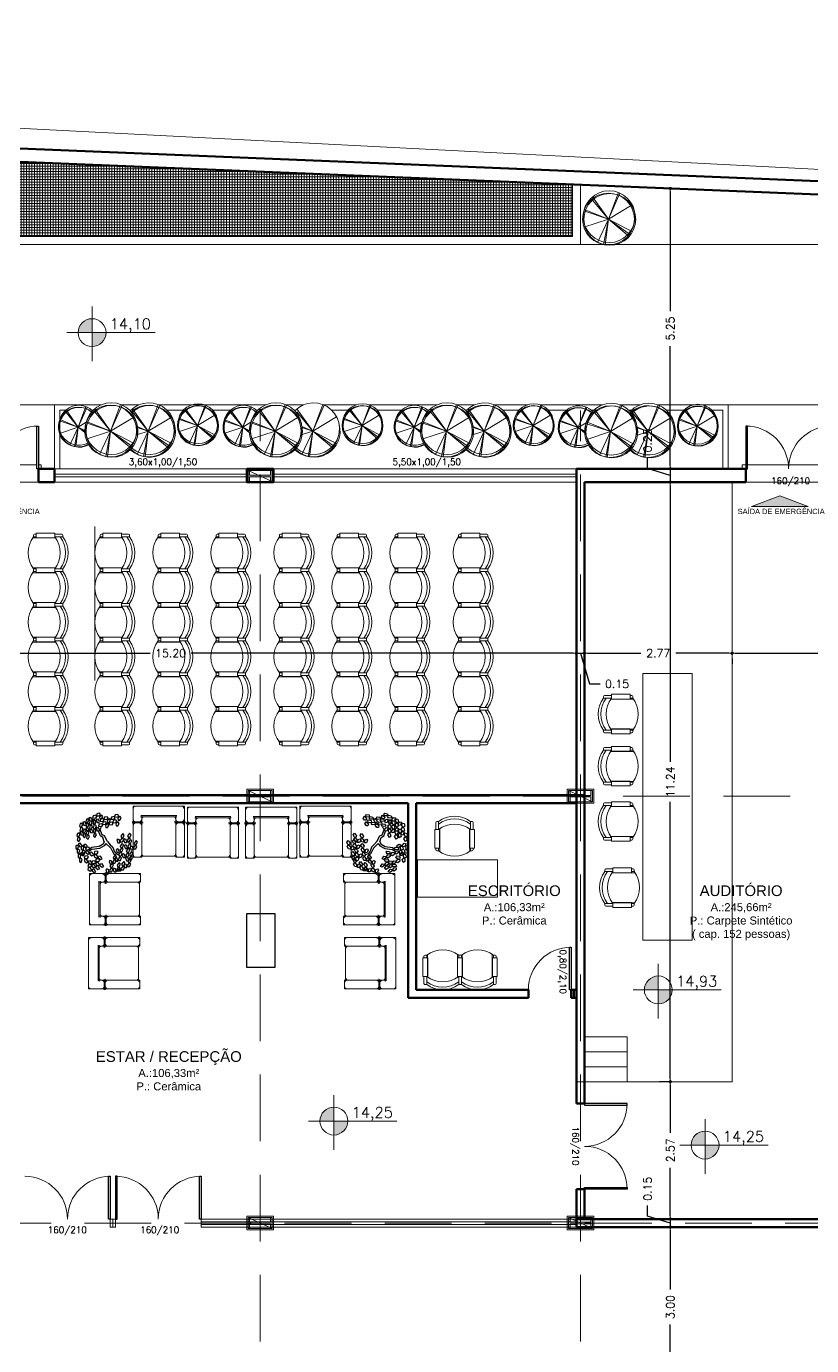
# Model space of a CAD drawing. Header units: millimetres. Extents: x 873 to 1072, y 159 to 369.
# Drawn here: x 958.9 to 973.61, y 314.03 to 338.75 of the extents above; entities that cross this region are included whole.
import ezdxf

# ---------------------------------------------------------------- set-up
doc = ezdxf.new("R2010")
doc.units = ezdxf.units.MM
doc.header["$LTSCALE"] = 10
doc.header["$PDMODE"] = 34
doc.linetypes.add('DASHDOT', pattern=[25.4, 12.7, -6.35, 0, -6.35])
doc.linetypes.add('DASHED2', pattern=[0.375, 0.25, -0.125])
doc.layers.get('0').update_dxf_attribs({"color": 90})
for name, color, linetype, lineweight in [('cinza 03', 252, 'Continuous', 13), ('COR1', 90, 'Continuous', 13), ('COR2', 90, 'Continuous', 9), ('COTA', 90, 'Continuous', 9), ('linha estutura', 252, 'Continuous', 13), ('Mobilia', 90, 'Continuous', 13), ('MOBILIAR', 90, 'Continuous', 13), ('PAREDES 2', 50, 'Continuous', 50), ('Pilares', 16, 'Continuous', 20), ('Piso', 90, 'Continuous', 13), ('pn 02', 16, 'Continuous', 20), ('PN-01', 90, 'Continuous', 13), ('PN-03', 180, 'Continuous', 30), ('terreno', 16, 'Continuous', 20), ('texto', 16, 'Continuous', 20)]:
    doc.layers.add(name, color=color, linetype=linetype, lineweight=lineweight)
doc.styles.get("Standard").update_dxf_attribs({"font": 'simplex.shx'})
doc.dimstyles.new('1-100', dxfattribs={"dimtxt": 0.15, "dimasz": 0.06, "dimexe": 0.2, "dimexo": 0.1, "dimgap": 0.1, "dimtad": 0, "dimzin": 0, "dimdsep": 46, "dimtxsty": 'Standard', "dimblk": 'DOT', "dimcen": 0.09, "dimclrd": 90, "dimclre": 90, "dimclrt": 16, "dimadec": 0, "dimazin": 0, "dimtfac": 1, "dimtofl": 0, "dimtmove": 0, "dimatfit": 3, "dimldrblk": 'DOT', "dimfxl": 0, "dimtolj": 1, "dimtzin": 0, "dimarcsym": 0})

# ---------------------------------------------------------------- blocks, each defined once
blk = doc.blocks.new('sofa1l')
at = {"layer": 'COR1'}
for p, q in [((-0.336, 0.76), (0.333, 0.76)), ((-0.32, -0.02), (-0.32, 0.76)), ((0.32, 0.76), (0.32, -0.02)), ((-0.5, 0.644), (-0.288, 0.644)), ((-0.5, 0.624), (-0.298, 0.624)), ((-0.339, 0.74), (0.341, 0.74)), ((0.295, 0.624), (0.5, 0.624)), ((0.302, 0.644), (0.5, 0.644))]:
    blk.add_line(p, q, dxfattribs=at)
for centre, start, end in [((-0.424, 0.89), 90, 180), ((0.43, 0.89), 360, 90), ((-0.425, 0.696), 180, 270), ((-0.425, 0.576), 90, 180), ((-0.37, 0.694), 270, 360), ((-0.37, 0.574), 360, 90), ((-0.27, 0.69), 90, 180), ((0.27, 0.69), 360, 90), ((0.37, 0.694), 180, 270), ((0.37, 0.574), 90, 180), ((0.43, 0.694), 270, 360), ((0.43, 0.574), 360, 90), ((-0.43, 0.03), 180, 270), ((-0.37, 0.03), 270, 360), ((-0.27, 0.05), 180, 270), ((0.27, 0.05), 270, 360), ((0.37, 0.03), 180, 270), ((0.43, 0.03), 270, 360)]:
    blk.add_arc(centre, 0.05, start, end, dxfattribs=at)
at = {"layer": 'COR2'}
for p, q in [((-0.48, 0.94), (0.48, 0.94)), ((-0.48, -0.02), (-0.48, 0.94)), ((0.48, 0.94), (0.48, -0.02)), ((0.32, 0), (-0.32, 0)), ((-0.32, -0.02), (-0.48, -0.02)), ((0.48, -0.02), (0.32, -0.02))]:
    blk.add_line(p, q, dxfattribs=at)
blk = doc.blocks.new('L', base_point=(1.368, 0.591))
for p, q in [((1.275, 0.567), (1.306, 0.592)), ((1.288, 0.517), (1.275, 0.567)), ((1.281, 0.65), (1.312, 0.675)), ((1.294, 0.6), (1.281, 0.65)), ((1.317, 0.508), (1.288, 0.517)), ((1.322, 0.591), (1.294, 0.6)), ((1.306, 0.592), (1.336, 0.538)), ((1.312, 0.675), (1.342, 0.621)), ((1.336, 0.538), (1.317, 0.508)), ((1.342, 0.621), (1.322, 0.591)), ((1.337, 0.489), (1.356, 0.548)), ((1.356, 0.548), (1.391, 0.554)), ((1.404, 0.527), (1.376, 0.484)), ((1.391, 0.554), (1.404, 0.527)), ((1.376, 0.484), (1.337, 0.489))]:
    blk.add_line(p, q)
blk = doc.blocks.new('Árvore-13')
for p, q in [((0.572, 0.715), (0.607, 0.819)), ((-0.795, 0.302), (-0.961, 0.415)), ((-0.795, 0.406), (-0.953, 0.499)), ((-0.357, 0.349), (-0.795, 0.406)), ((-0.366, 0.227), (-0.795, 0.302)), ((-0.129, 0.105), (-0.366, 0.227)), ((-0.068, 0.19), (-0.357, 0.349)), ((-0.068, -0.036), (-0.129, 0.105)), ((0.029, 0.068), (-0.068, 0.19)), ((0.029, 0.068), (0.318, 0.331)), ((0.116, -0.055), (0.283, 0.133)), ((0.283, 0.133), (0.423, 0.284)), ((0.318, 0.331), (0.405, 0.537)), ((0.405, 0.537), (0.484, 0.659)), ((0.423, 0.284), (0.502, 0.509)), ((0.484, 0.659), (0.572, 0.715)), ((0.502, 0.509), (0.633, 0.668)), ((0.633, 0.668), (0.782, 0.715)), ((-0.296, -0.392), (-0.418, -0.693)), ((-0.199, -0.449), (-0.313, -0.74)), ((-0.313, -0.74), (-0.243, -0.89)), ((-0.147, -0.299), (-0.296, -0.392)), ((-0.05, -0.383), (-0.199, -0.449)), ((-0.068, -0.036), (-0.147, -0.299)), ((0.116, -0.055), (-0.05, -0.383))]:
    blk.add_line(p, q)
at = {"xscale": 3.048, "yscale": 3.048, "zscale": 3.048}
for p, rotation in [((-0.716, 1.448), 295.0165150851705), ((-0.488, 1.26), 295.0165150851705), ((0.169, 1.448), 190.1248425347958), ((0.581, 1.401), 190.1248425347958), ((0.852, 1.344), 190.1248425347958), ((-1.303, 0.884), 347.8021081598379), ((-0.926, 0.959), 295.0165150851705), ((-0.848, 0.462), 295.0165150851705), ((-0.348, 0.687), 295.0165150851705), ((-0.252, 1.138), 295.0165150851705), ((0.353, 0.95), 190.1248425347958), ((0.677, 0.781), 190.1248425347958), ((1.124, 0.565), 190.1248425347958), ((1.211, 1.147), 190.1248425347958), ((1.317, 0.753), 190.1248425347958), ((-1.443, 0.368), 347.8021081598379), ((-1.128, 0.415), 347.8021081598379), ((0.765, 0.274), 190.1248425347958), ((0.8, -0.299), 190.1248425347958), ((1.203, -0.317), 190.1248425347958), ((1.246, 0.039), 190.1248425347958), ((1.579, 0.114), 190.1248425347958), ((-0.103, -0.899), 66.16076666471405), ((-0.453, -1.397), 66.16076666471405), ((-0.015, -1.19), 66.16076666471405), ((0.502, -1.003), 66.16076666471405), ((0.616, -1.322), 66.16076666471405)]:
    blk.add_blockref('L', p, dxfattribs=dict(at, rotation=rotation))
for p in [(-1.391, -0.308), (-1.233, -0.881), (-1.049, -0.533), (-0.848, -0.449), (-0.672, -1.021), (-0.445, -0.543), (-0.874, -1.134), (-0.453, -1.04)]:
    blk.add_blockref('L', p, dxfattribs=at)
blk = doc.blocks.new('CADEIRA AUDI')
at = {"layer": 'MOBILIAR'}
for p, q in [((0.084, 0.277), (0.516, 0.277)), ((0.1, 0.33), (0.1, 0.3)), ((0.15, 0.3), (0.1, 0.3)), ((0.15, 0.35), (0.12, 0.35)), ((0.5, 0.37), (0.15, 0.37)), ((0.15, 0.28), (0.15, 0.37)), ((0.5, 0.28), (0.15, 0.28)), ((0.5, 0.28), (0.5, 0.37)), ((0.63, 0.35), (0.5, 0.35)), ((0.65, 0.3), (0.5, 0.3)), ((0.65, 0.3), (0.65, 0.33)), ((0.087, -0.283), (0.513, -0.283)), ((0.1, -0.3), (0.15, -0.3)), ((0.1, -0.3), (0.1, -0.33)), ((0.12, -0.35), (0.15, -0.35)), ((0.15, -0.28), (0.5, -0.28)), ((0.15, -0.37), (0.15, -0.28)), ((0.15, -0.37), (0.5, -0.37)), ((0.5, -0.37), (0.5, -0.28)), ((0.5, -0.3), (0.65, -0.3)), ((0.5, -0.35), (0.63, -0.35)), ((0.65, -0.33), (0.65, -0.3))]:
    blk.add_line(p, q, dxfattribs=at)
for centre, radius, start, end in [((0.5, 0), 0.5, 143.1301, 216.8699), ((0.12, 0.33), 0.02, 90, 180), ((0.1, 0), 0.5, 323.1301, 36.8699), ((0.2, 0), 0.5, 323.1301, 36.8699), ((0.63, 0.33), 0.02, 0, 90), ((0.25, 0), 0.5, 323.1301, 36.8699), ((0.12, -0.33), 0.02, 180, 270), ((0.63, -0.33), 0.02, 270, 0)]:
    blk.add_arc(centre, radius, start, end, dxfattribs=at)
blk = doc.blocks.new('Árvore-11')
for p, q in [((0.002, 0.011), (-0.643, 1.392)), ((0.002, 0.011), (-0.278, 1.511)), ((0.002, 0.011), (-0.188, 1.53)), ((0.002, 0.011), (1.221, 1.041)), ((0.002, 0.011), (1.303, 0.94)), ((0.002, 0.011), (-1.444, 0.493)), ((-1.44, -0.468), (0.002, 0.011)), ((0.002, 0.011), (-1.417, -0.558)), ((0.002, 0.011), (-0.931, -1.299)), ((0.002, 0.011), (-0.931, -1.11)), ((0.002, 0.011), (1.416, 0.765)), ((0.002, 0.011), (1.399, -0.83)), ((0.002, 0.011), (0.589, -1.554)), ((0.002, 0.011), (0.671, -1.519))]:
    blk.add_line(p, q)
for centre in [(0.081, 0.03), (0.002, 0.011), (0.046, -0.13)]:
    blk.add_circle(centre, 1.524)
blk = doc.blocks.new('_DOT')
at = {"color": 0, "linetype": 'ByBlock'}
blk.add_line((-0.5, 0), (-1, 0), dxfattribs=at)
at = {"color": 0, "linetype": 'ByBlock', "const_width": 0.5}
blk.add_lwpolyline([(-0.25, 0, 1), (0.25, 0, 1)], format="xyb", close=True, dxfattribs=at)
blk = doc.blocks.new('*D41')
at = {"layer": 'COTA', "color": 90, "lineweight": -2}
for p, q in [((970.877, 335.717), (970.763, 335.717)), ((970.963, 335.657), (970.963, 333.419)), ((970.963, 330.524), (970.963, 332.762)), ((970.877, 330.464), (970.763, 330.464))]:
    blk.add_line(p, q, dxfattribs=at)
at = {"layer": 'Defpoints', "color": 0}
for p in [(970.977, 335.717), (970.963, 330.464), (970.977, 330.464)]:
    blk.add_point(p, dxfattribs=at)
at = {"layer": 'COTA', "color": 90, "lineweight": -2, "xscale": 0.06, "yscale": 0.06, "zscale": 0.06}
for p, rotation in [((970.963, 335.717), 90), ((970.963, 330.464), 270)]:
    blk.add_blockref('_DOT', p, dxfattribs=dict(at, rotation=rotation))
at = {"layer": 'COTA', "color": 16, "insert": (970.963, 333.09), "char_height": 0.15, "attachment_point": 5, "rotation": 90}
blk.add_mtext('\\A1;5.25', dxfattribs=at)
blk = doc.blocks.new('*D42')
at = {"layer": 'COTA', "color": 90, "lineweight": -2}
for p, q in [((970.538, 330.467), (970.538, 330.667)), ((970.963, 330.524), (970.963, 330.584)), ((970.963, 330.339), (970.538, 330.467)), ((970.877, 330.464), (970.763, 330.464)), ((970.963, 330.464), (970.963, 330.214)), ((971.174, 330.214), (970.763, 330.214)), ((970.963, 330.154), (970.963, 330.094))]:
    blk.add_line(p, q, dxfattribs=at)
at = {"layer": 'Defpoints', "color": 0}
for p in [(970.977, 330.464), (970.963, 330.214), (971.274, 330.214)]:
    blk.add_point(p, dxfattribs=at)
at = {"layer": 'COTA', "color": 90, "lineweight": -2, "xscale": 0.06, "yscale": 0.06, "zscale": 0.06}
for p, rotation in [((970.963, 330.464), 270), ((970.963, 330.214), 90)]:
    blk.add_blockref('_DOT', p, dxfattribs=dict(at, rotation=rotation))
at = {"layer": 'COTA', "color": 16, "insert": (970.538, 330.995), "char_height": 0.15, "attachment_point": 5, "rotation": 90}
blk.add_mtext('\\A1;0.25', dxfattribs=at)
blk = doc.blocks.new('*D43')
at = {"layer": 'COTA', "color": 90, "lineweight": -2}
for p, q in [((971.174, 330.214), (970.763, 330.214)), ((970.963, 330.154), (970.963, 324.97)), ((970.963, 319.036), (970.963, 324.22)), ((970.943, 318.976), (970.763, 318.976))]:
    blk.add_line(p, q, dxfattribs=at)
at = {"layer": 'Defpoints', "color": 0}
for p in [(971.274, 330.214), (970.963, 318.976), (971.043, 318.976)]:
    blk.add_point(p, dxfattribs=at)
at = {"layer": 'COTA', "color": 90, "lineweight": -2, "xscale": 0.06, "yscale": 0.06, "zscale": 0.06}
for p, rotation in [((970.963, 330.214), 90), ((970.963, 318.976), 270)]:
    blk.add_blockref('_DOT', p, dxfattribs=dict(at, rotation=rotation))
at = {"layer": 'COTA', "color": 16, "insert": (970.963, 324.595), "char_height": 0.15, "attachment_point": 5, "rotation": 90}
blk.add_mtext('\\A1;11.24', dxfattribs=at)
blk = doc.blocks.new('*D44')
at = {"layer": 'COTA', "color": 90, "lineweight": -2}
for p, q in [((970.943, 318.976), (970.763, 318.976)), ((970.963, 318.916), (970.963, 318.017)), ((970.963, 316.462), (970.963, 317.36)), ((970.943, 316.402), (970.763, 316.402))]:
    blk.add_line(p, q, dxfattribs=at)
at = {"layer": 'Defpoints', "color": 0}
for p in [(971.043, 318.976), (970.963, 316.402), (971.043, 316.402)]:
    blk.add_point(p, dxfattribs=at)
at = {"layer": 'COTA', "color": 90, "lineweight": -2, "xscale": 0.06, "yscale": 0.06, "zscale": 0.06}
for p, rotation in [((970.963, 318.976), 90), ((970.963, 316.402), 270)]:
    blk.add_blockref('_DOT', p, dxfattribs=dict(at, rotation=rotation))
at = {"layer": 'COTA', "color": 16, "insert": (970.963, 317.689), "char_height": 0.15, "attachment_point": 5, "rotation": 90}
blk.add_mtext('\\A1;2.57', dxfattribs=at)
blk = doc.blocks.new('*D45')
at = {"layer": 'COTA', "color": 90, "lineweight": -2}
for p, q in [((970.538, 316.454), (970.538, 316.654)), ((970.963, 316.462), (970.963, 316.522)), ((970.963, 316.327), (970.538, 316.454)), ((970.943, 316.402), (970.763, 316.402)), ((970.943, 316.252), (970.763, 316.252)), ((970.963, 316.402), (970.963, 316.252)), ((970.963, 316.192), (970.963, 316.132))]:
    blk.add_line(p, q, dxfattribs=at)
at = {"layer": 'Defpoints', "color": 0}
for p in [(970.963, 316.252), (971.043, 316.402), (971.043, 316.252)]:
    blk.add_point(p, dxfattribs=at)
at = {"layer": 'COTA', "color": 90, "lineweight": -2, "xscale": 0.06, "yscale": 0.06, "zscale": 0.06}
for p, rotation in [((970.963, 316.402), 270), ((970.963, 316.252), 90)]:
    blk.add_blockref('_DOT', p, dxfattribs=dict(at, rotation=rotation))
at = {"layer": 'COTA', "color": 16, "insert": (970.538, 316.968), "char_height": 0.15, "attachment_point": 5, "rotation": 90}
blk.add_mtext('\\A1;0.15', dxfattribs=at)
blk = doc.blocks.new('*D46')
at = {"layer": 'COTA', "color": 90, "lineweight": -2}
for p, q in [((970.943, 316.252), (970.763, 316.252)), ((970.963, 316.192), (970.963, 315.08)), ((970.963, 313.312), (970.963, 314.423)), ((970.943, 313.252), (970.763, 313.252))]:
    blk.add_line(p, q, dxfattribs=at)
at = {"layer": 'Defpoints', "color": 0}
for p in [(971.043, 316.252), (970.963, 313.252), (971.043, 313.252)]:
    blk.add_point(p, dxfattribs=at)
at = {"layer": 'COTA', "color": 90, "lineweight": -2, "xscale": 0.06, "yscale": 0.06, "zscale": 0.06}
for p, rotation in [((970.963, 316.252), 90), ((970.963, 313.252), 270)]:
    blk.add_blockref('_DOT', p, dxfattribs=dict(at, rotation=rotation))
at = {"layer": 'COTA', "color": 16, "insert": (970.963, 314.752), "char_height": 0.15, "attachment_point": 5, "rotation": 90}
blk.add_mtext('\\A1;3.00', dxfattribs=at)
blk = doc.blocks.new('*D83')
at = {"layer": 'COTA', "color": 90, "lineweight": -2}
for p, q in [((954.005, 327.106), (954.005, 327.206)), ((954.065, 327.006), (961.219, 327.006)), ((969.145, 327.006), (961.99, 327.006)), ((969.205, 326.906), (969.205, 326.806))]:
    blk.add_line(p, q, dxfattribs=at)
at = {"layer": 'Defpoints', "color": 0}
for p in [(954.005, 327.006), (969.205, 327.006), (969.205, 327.006)]:
    blk.add_point(p, dxfattribs=at)
at = {"layer": 'COTA', "color": 90, "lineweight": -2, "xscale": 0.06, "yscale": 0.06, "zscale": 0.06, "rotation": 180}
blk.add_blockref('_DOT', (954.005, 327.006), dxfattribs=at)
at = {"layer": 'COTA', "color": 90, "lineweight": -2, "xscale": 0.06, "yscale": 0.06, "zscale": 0.06}
blk.add_blockref('_DOT', (969.205, 327.006), dxfattribs=at)
at = {"layer": 'COTA', "color": 16, "insert": (961.605, 327.006), "char_height": 0.15, "attachment_point": 5}
blk.add_mtext('\\A1;15.20', dxfattribs=at)
blk = doc.blocks.new('*D84')
at = {"layer": 'COTA', "color": 90, "lineweight": -2}
for p, q in [((969.145, 327.006), (969.085, 327.006)), ((969.205, 327.006), (969.355, 327.006)), ((969.205, 326.906), (969.205, 326.806)), ((969.28, 327.006), (969.452, 326.431)), ((969.355, 326.906), (969.355, 326.806)), ((969.415, 327.006), (969.475, 327.006)), ((969.452, 326.431), (969.652, 326.431))]:
    blk.add_line(p, q, dxfattribs=at)
at = {"layer": 'Defpoints', "color": 0}
for p in [(969.205, 327.006), (969.355, 327.006), (969.355, 327.006)]:
    blk.add_point(p, dxfattribs=at)
at = {"layer": 'COTA', "color": 90, "lineweight": -2, "xscale": 0.06, "yscale": 0.06, "zscale": 0.06}
blk.add_blockref('_DOT', (969.205, 327.006), dxfattribs=at)
at = {"layer": 'COTA', "color": 90, "lineweight": -2, "xscale": 0.06, "yscale": 0.06, "zscale": 0.06, "rotation": 180}
blk.add_blockref('_DOT', (969.355, 327.006), dxfattribs=at)
at = {"layer": 'COTA', "color": 16, "insert": (969.966, 326.431), "char_height": 0.15, "attachment_point": 5}
blk.add_mtext('\\A1;0.15', dxfattribs=at)
blk = doc.blocks.new('*D85')
at = {"layer": 'COTA', "color": 90, "lineweight": -2}
for p, q in [((969.355, 326.906), (969.355, 326.806)), ((969.415, 327.006), (970.409, 327.006)), ((972.06, 327.006), (971.066, 327.006)), ((972.12, 326.906), (972.12, 326.806))]:
    blk.add_line(p, q, dxfattribs=at)
at = {"layer": 'Defpoints', "color": 0}
for p in [(969.355, 327.006), (972.12, 327.006), (972.12, 327.006)]:
    blk.add_point(p, dxfattribs=at)
at = {"layer": 'COTA', "color": 90, "lineweight": -2, "xscale": 0.06, "yscale": 0.06, "zscale": 0.06, "rotation": 180}
blk.add_blockref('_DOT', (969.355, 327.006), dxfattribs=at)
at = {"layer": 'COTA', "color": 90, "lineweight": -2, "xscale": 0.06, "yscale": 0.06, "zscale": 0.06}
blk.add_blockref('_DOT', (972.12, 327.006), dxfattribs=at)
at = {"layer": 'COTA', "color": 16, "insert": (970.737, 327.006), "char_height": 0.15, "attachment_point": 5}
blk.add_mtext('\\A1;2.77', dxfattribs=at)
blk = doc.blocks.new('*D86')
at = {"layer": 'COTA', "color": 90, "lineweight": -2}
for p, q in [((987.155, 327.106), (987.155, 327.206)), ((972.12, 326.906), (972.12, 326.806)), ((972.18, 327.006), (979.251, 327.006)), ((987.095, 327.006), (980.023, 327.006))]:
    blk.add_line(p, q, dxfattribs=at)
at = {"layer": 'Defpoints', "color": 0}
for p in [(972.12, 327.006), (987.155, 327.006), (987.155, 327.006)]:
    blk.add_point(p, dxfattribs=at)
at = {"layer": 'COTA', "color": 90, "lineweight": -2, "xscale": 0.06, "yscale": 0.06, "zscale": 0.06, "rotation": 180}
blk.add_blockref('_DOT', (972.12, 327.006), dxfattribs=at)
at = {"layer": 'COTA', "color": 90, "lineweight": -2, "xscale": 0.06, "yscale": 0.06, "zscale": 0.06}
blk.add_blockref('_DOT', (987.155, 327.006), dxfattribs=at)
at = {"layer": 'COTA', "color": 16, "insert": (979.637, 327.006), "char_height": 0.15, "attachment_point": 5}
blk.add_mtext('\\A1;15.03', dxfattribs=at)

msp = doc.modelspace()

# ---------------------------------------------------------------- hatches: boundary and pattern name
at = {"layer": 'cinza 03'}
h = msp.add_hatch(dxfattribs=at)
h.set_pattern_fill('_USER', color=256, scale=0.05, style=0, double=1, pattern_type=0)
h.set_pattern_definition([(0, (909.004594, 313.586944), (0, 0.05), []), (90, (909.004594, 313.586944), (-0.05, 3e-18), [])])
h.paths.add_polyline_path([(951.237, 336.523), (951.237, 334.814), (969.13, 334.814), (969.13, 335.792)])
h.paths.add_polyline_path([(953.987, 336.049), (955.84, 336.049), (955.84, 335.045), (953.987, 335.045)], flags=24)
h = msp.add_hatch(color=256, dxfattribs=at)
h.paths.add_polyline_path([(960.134, 333.276, 0.414214), (959.872, 333.015), (960.134, 333.015)])
h.paths.add_polyline_path([(960.134, 332.754, 0.414214), (960.395, 333.015), (960.134, 333.015)])
h = msp.add_hatch(color=256, dxfattribs=at)
h.paths.add_polyline_path([(970.738, 320.958, 0.414214), (970.477, 320.696), (970.738, 320.696)])
h.paths.add_polyline_path([(970.738, 320.435, 0.414214), (971, 320.696), (970.738, 320.696)])
h = msp.add_hatch(color=256, dxfattribs=at)
h.paths.add_polyline_path([(964.662, 318.499, 0.414214), (964.401, 318.237), (964.662, 318.237)])
h.paths.add_polyline_path([(964.662, 317.976, 0.414214), (964.924, 318.237), (964.662, 318.237)])
h = msp.add_hatch(color=256, dxfattribs=at)
h.paths.add_polyline_path([(971.614, 318.048, 0.414214), (971.353, 317.787), (971.614, 317.787)])
h.paths.add_polyline_path([(971.614, 317.525, 0.414214), (971.875, 317.787), (971.614, 317.787)])
at = {"layer": 'Pilares'}
for points in [[(963.055, 330.432), (963.055, 330.222), (963.085, 330.222), (963.085, 330.312), (963.475, 330.312), (963.475, 330.222), (963.505, 330.222), (963.505, 330.432), (963.475, 330.432), (963.475, 330.342), (963.085, 330.342), (963.085, 330.432)], [(963.055, 324.432), (963.055, 324.222), (963.085, 324.222), (963.085, 324.312), (963.475, 324.312), (963.475, 324.222), (963.505, 324.222), (963.505, 324.432), (963.475, 324.432), (963.475, 324.342), (963.085, 324.342), (963.085, 324.432)], [(969.055, 324.432), (969.055, 324.222), (969.085, 324.222), (969.085, 324.312), (969.475, 324.312), (969.475, 324.222), (969.505, 324.222), (969.505, 324.432), (969.475, 324.432), (969.475, 324.342), (969.085, 324.342), (969.085, 324.432)], [(963.055, 316.432), (963.055, 316.222), (963.085, 316.222), (963.085, 316.312), (963.475, 316.312), (963.475, 316.222), (963.505, 316.222), (963.505, 316.432), (963.475, 316.432), (963.475, 316.342), (963.085, 316.342), (963.085, 316.432)], [(969.055, 316.432), (969.055, 316.222), (969.085, 316.222), (969.085, 316.312), (969.475, 316.312), (969.475, 316.222), (969.505, 316.222), (969.505, 316.432), (969.475, 316.432), (969.475, 316.342), (969.085, 316.342), (969.085, 316.432)]]:
    msp.add_hatch(color=256, dxfattribs=at).paths.add_polyline_path(points)
at = {"layer": 'PN-01'}
msp.add_hatch(color=256, dxfattribs=at).paths.add_polyline_path([(973.014, 329.956), (972.481, 329.758), (973.546, 329.758)])

# ---------------------------------------------------------------- linework, layer by layer
msp.add_lwpolyline([(963.559, 322.128), (963.559, 321.116), (963.031, 321.116), (963.031, 322.128)], close=True)
at = {"layer": 'cinza 03'}
for p, q in [((969.28, 334.664), (988.123, 334.664)), ((960.311, 331.664), (957.014, 331.664)), ((959.43, 330.464), (959.43, 331.664)), ((961.016, 331.664), (960.68, 331.664)), ((963.393, 331.664), (961.386, 331.664)), ((964.098, 331.664), (963.762, 331.664)), ((965.088, 331.664), (964.467, 331.664)), ((966.599, 331.664), (965.312, 331.664)), ((967.303, 331.664), (966.967, 331.664)), ((968.293, 331.664), (967.673, 331.664)), ((969.698, 331.664), (968.517, 331.664)), ((970.402, 331.664), (970.016, 331.664)), ((986.218, 331.664), (970.722, 331.664)), ((972.045, 330.464), (972.045, 331.664)), ((959.53, 330.464), (959.53, 331.564)), ((959.644, 331.564), (959.53, 331.564)), ((960.158, 331.564), (960.129, 331.564)), ((960.863, 331.564), (960.833, 331.564)), ((961.846, 331.564), (961.538, 331.564)), ((962.726, 331.564), (962.389, 331.564)), ((963.24, 331.564), (963.211, 331.564)), ((963.945, 331.564), (963.915, 331.564)), ((964.928, 331.564), (964.62, 331.564)), ((965.931, 331.564), (965.471, 331.564)), ((966.446, 331.564), (966.416, 331.564)), ((967.15, 331.564), (967.12, 331.564)), ((968.133, 331.564), (967.825, 331.564)), ((969.017, 331.564), (968.677, 331.564)), ((969.53, 331.564), (969.479, 331.564)), ((970.234, 331.564), (970.184, 331.564)), ((971.217, 331.564), (970.89, 331.564)), ((971.945, 331.564), (971.742, 331.564)), ((971.945, 330.464), (971.945, 331.564)), ((960.188, 329.383), (960.188, 326.498)), ((960.474, 316.402), (960.474, 316.252)), ((960.524, 316.402), (960.524, 316.252)), ((960.524, 316.402), (960.524, 316.252)), ((960.574, 316.402), (960.574, 316.252)), ((962.174, 316.402), (962.174, 316.252))]:
    msp.add_line(p, q, dxfattribs=at)
for centre, start, end in [((959.13, 330.464), 90, 180), ((972.377, 330.464), 0, 90), ((973.977, 330.464), 90, 180), ((969.105, 320.697), 90, 180), ((969.355, 318.564), 270, 0), ((969.355, 316.964), 0, 90), ((958.874, 316.402), 0, 90), ((960.474, 316.402), 90, 180), ((960.574, 316.402), 0, 90), ((962.174, 316.402), 90, 180)]:
    msp.add_arc(centre, 0.8, start, end, dxfattribs=at)
at = {"layer": 'COR1'}
msp.add_lwpolyline([(966.228, 322.434), (967.728, 322.434), (967.728, 323.134), (966.228, 323.134)], close=True, dxfattribs=at)
at = {"layer": 'COTA'}
for p, q in [((960.134, 333.503), (960.134, 332.477)), ((959.659, 333.015), (961.313, 333.015)), ((970.738, 321.184), (970.738, 320.159)), ((970.264, 320.696), (971.917, 320.696)), ((964.662, 318.725), (964.662, 317.7)), ((964.188, 318.237), (965.841, 318.237)), ((971.614, 318.275), (971.614, 317.249)), ((971.14, 317.787), (972.793, 317.787))]:
    msp.add_line(p, q, dxfattribs=at)
for centre in [(960.134, 333.015), (970.738, 320.696), (964.662, 318.237), (971.614, 317.787)]:
    msp.add_circle(centre, 0.261, dxfattribs=at)
at = {"layer": 'linha estutura', "linetype": 'DASHED2', "ltscale": 0.5}
for p, q in [((963.28, 300.983), (963.28, 331.556)), ((969.28, 300.983), (969.28, 331.556)), ((904.456, 324.327), (989.796, 324.327)), ((907.49, 316.327), (990.814, 316.327))]:
    msp.add_line(p, q, dxfattribs=at)
at = {"layer": 'Mobilia'}
msp.add_lwpolyline([(970.448, 326.625), (971.371, 326.625), (971.371, 321.629), (970.448, 321.629)], close=True, dxfattribs=at)
at = {"layer": 'PAREDES 2'}
for p, q in [((994.303, 335.014), (902.706, 338.755)), ((987.155, 335.056), (902.696, 338.505)), ((959.13, 330.464), (959.13, 330.214)), ((959.43, 330.464), (959.13, 330.464)), ((959.43, 330.464), (959.43, 330.214)), ((963.03, 330.214), (963.03, 330.464)), ((963.53, 330.464), (963.03, 330.464)), ((963.53, 330.214), (963.53, 330.464)), ((972.377, 330.464), (969.205, 330.464)), ((969.205, 318.564), (969.205, 330.464)), ((972.377, 330.464), (972.377, 330.214)), ((959.43, 330.214), (959.13, 330.214)), ((963.53, 330.214), (963.03, 330.214)), ((972.377, 330.214), (969.355, 330.214)), ((969.355, 318.564), (969.355, 330.214)), ((956.562, 324.347), (969.355, 324.347)), ((956.562, 324.197), (966.055, 324.197)), ((966.055, 320.547), (966.055, 324.197)), ((966.205, 320.697), (966.205, 324.197)), ((966.205, 324.197), (969.205, 324.197)), ((966.205, 320.697), (968.305, 320.697)), ((968.305, 320.697), (968.305, 320.547)), ((969.105, 320.697), (969.105, 320.547)), ((969.105, 320.697), (969.205, 320.697)), ((969.155, 320.697), (969.155, 320.547)), ((966.055, 320.547), (968.305, 320.547)), ((969.105, 320.547), (969.205, 320.547)), ((969.205, 318.564), (969.205, 318.664)), ((969.355, 318.564), (969.205, 318.564)), ((969.355, 318.564), (969.355, 318.664)), ((969.205, 316.252), (969.205, 316.964)), ((969.355, 316.964), (969.205, 316.964)), ((969.355, 316.402), (969.355, 316.964)), ((969.205, 316.402), (987.155, 316.402)), ((969.205, 316.252), (987.155, 316.252))]:
    msp.add_line(p, q, dxfattribs=at)
at = {"layer": 'Pilares'}
for p, q in [((963.03, 330.457), (963.03, 330.197)), ((963.03, 330.457), (963.53, 330.457)), ((963.055, 330.432), (963.505, 330.432)), ((963.505, 330.222), (963.055, 330.432)), ((963.53, 330.457), (963.53, 330.197)), ((963.03, 330.197), (963.53, 330.197)), ((963.055, 330.222), (963.505, 330.222)), ((963.03, 324.457), (963.03, 324.197)), ((963.03, 324.457), (963.53, 324.457)), ((963.055, 324.432), (963.505, 324.432)), ((963.505, 324.222), (963.055, 324.432)), ((963.53, 324.457), (963.53, 324.197)), ((969.03, 324.457), (969.03, 324.197)), ((969.03, 324.457), (969.53, 324.457)), ((969.055, 324.432), (969.505, 324.432)), ((969.505, 324.222), (969.055, 324.432)), ((969.53, 324.457), (969.53, 324.197)), ((963.03, 324.197), (963.53, 324.197)), ((963.055, 324.222), (963.505, 324.222)), ((969.03, 324.197), (969.53, 324.197)), ((969.055, 324.222), (969.505, 324.222)), ((963.03, 316.457), (963.03, 316.197)), ((963.03, 316.457), (963.53, 316.457)), ((963.055, 316.432), (963.505, 316.432)), ((963.505, 316.222), (963.055, 316.432)), ((963.53, 316.457), (963.53, 316.197)), ((969.03, 316.457), (969.03, 316.197)), ((969.03, 316.457), (969.53, 316.457)), ((969.055, 316.432), (969.505, 316.432)), ((969.505, 316.222), (969.055, 316.432)), ((969.53, 316.457), (969.53, 316.197)), ((963.03, 316.197), (963.53, 316.197)), ((963.055, 316.222), (963.505, 316.222)), ((969.03, 316.197), (969.53, 316.197)), ((969.055, 316.222), (969.505, 316.222))]:
    msp.add_line(p, q, dxfattribs=at)
at = {"layer": 'Pilares', "linetype": 'Continuous'}
for p, q in [((963.085, 330.342), (963.085, 330.432)), ((963.085, 330.342), (963.475, 330.342)), ((963.475, 330.342), (963.475, 330.432)), ((963.085, 330.222), (963.085, 330.312)), ((963.085, 330.312), (963.475, 330.312)), ((963.475, 330.222), (963.475, 330.312)), ((963.085, 324.342), (963.085, 324.432)), ((963.475, 324.342), (963.475, 324.432)), ((969.085, 324.342), (969.085, 324.432)), ((969.475, 324.342), (969.475, 324.432)), ((963.085, 324.342), (963.475, 324.342)), ((963.085, 324.222), (963.085, 324.312)), ((963.085, 324.312), (963.475, 324.312)), ((963.475, 324.222), (963.475, 324.312)), ((969.085, 324.342), (969.475, 324.342)), ((969.085, 324.222), (969.085, 324.312)), ((969.085, 324.312), (969.475, 324.312)), ((969.475, 324.222), (969.475, 324.312)), ((963.085, 316.342), (963.085, 316.432)), ((963.085, 316.342), (963.475, 316.342)), ((963.085, 316.222), (963.085, 316.312)), ((963.085, 316.312), (963.475, 316.312)), ((963.475, 316.342), (963.475, 316.432)), ((963.475, 316.222), (963.475, 316.312)), ((969.085, 316.342), (969.085, 316.432)), ((969.085, 316.342), (969.475, 316.342)), ((969.085, 316.222), (969.085, 316.312)), ((969.085, 316.312), (969.475, 316.312)), ((969.475, 316.342), (969.475, 316.432)), ((969.475, 316.222), (969.475, 316.312))]:
    msp.add_line(p, q, dxfattribs=at)
for points in [[(963.085, 330.432), (963.055, 330.432), (963.055, 330.222), (963.085, 330.222)], [(963.475, 330.222), (963.505, 330.222), (963.505, 330.432), (963.475, 330.432)], [(963.085, 324.432), (963.055, 324.432), (963.055, 324.222), (963.085, 324.222)], [(963.475, 324.222), (963.505, 324.222), (963.505, 324.432), (963.475, 324.432)], [(969.085, 324.432), (969.055, 324.432), (969.055, 324.222), (969.085, 324.222)], [(969.475, 324.222), (969.505, 324.222), (969.505, 324.432), (969.475, 324.432)], [(963.085, 316.432), (963.055, 316.432), (963.055, 316.222), (963.085, 316.222)], [(963.475, 316.222), (963.505, 316.222), (963.505, 316.432), (963.475, 316.432)], [(969.085, 316.432), (969.055, 316.432), (969.055, 316.222), (969.085, 316.222)], [(969.475, 316.222), (969.505, 316.222), (969.505, 316.432), (969.475, 316.432)]]:
    msp.add_lwpolyline(points, dxfattribs=at)
at = {"layer": 'Piso'}
for p, q in [((972.12, 318.976), (972.12, 330.214)), ((970.155, 319.816), (969.355, 319.816)), ((970.155, 318.976), (970.155, 319.816)), ((970.155, 319.536), (969.355, 319.536)), ((970.155, 319.256), (969.355, 319.256)), ((972.12, 318.976), (969.192, 318.976))]:
    msp.add_line(p, q, dxfattribs=at)
at = {"layer": 'pn 02'}
for p, q in [((969.13, 334.814), (969.13, 335.792)), ((969.28, 334.664), (969.28, 335.786)), ((969.13, 334.814), (940.856, 334.814)), ((969.28, 334.664), (940.856, 334.664))]:
    msp.add_line(p, q, dxfattribs=at)
at = {"layer": 'PN-01'}
for p, q in [((959.876, 331.246), (960.02, 331.629)), ((959.876, 331.246), (960.04, 331.62)), ((961.187, 331.17), (960.89, 331.588)), ((961.187, 331.17), (961.374, 331.669)), ((961.187, 331.17), (961.4, 331.658)), ((962.958, 331.246), (963.102, 331.629)), ((962.958, 331.246), (963.122, 331.62)), ((964.269, 331.17), (963.971, 331.588)), ((964.269, 331.17), (964.456, 331.669)), ((964.269, 331.17), (964.482, 331.658)), ((966.163, 331.246), (966.307, 331.629)), ((966.163, 331.246), (966.327, 331.62)), ((967.474, 331.17), (967.177, 331.588)), ((967.474, 331.17), (967.661, 331.669)), ((967.474, 331.17), (967.687, 331.658)), ((969.237, 331.236), (969.381, 331.619)), ((969.237, 331.236), (969.401, 331.611)), ((970.548, 331.161), (970.251, 331.578)), ((970.548, 331.161), (970.735, 331.659)), ((970.548, 331.161), (970.761, 331.648)), ((959.523, 331.363), (959.876, 331.246)), ((959.876, 331.246), (959.528, 331.385)), ((959.876, 331.246), (959.647, 331.567)), ((959.876, 331.246), (959.647, 331.52)), ((959.876, 331.246), (960.025, 331.336)), ((961.187, 331.17), (960.89, 331.528)), ((961.187, 331.17), (961.632, 331.438)), ((962.604, 331.363), (962.958, 331.246)), ((962.958, 331.246), (962.61, 331.385)), ((962.958, 331.246), (962.729, 331.567)), ((962.958, 331.246), (962.729, 331.52)), ((962.958, 331.246), (963.107, 331.336)), ((964.269, 331.17), (963.971, 331.528)), ((964.269, 331.17), (964.714, 331.438)), ((965.81, 331.363), (966.163, 331.246)), ((966.163, 331.246), (965.815, 331.385)), ((966.163, 331.246), (965.934, 331.567)), ((966.163, 331.246), (965.934, 331.52)), ((966.163, 331.246), (966.313, 331.336)), ((967.474, 331.17), (967.177, 331.528)), ((967.474, 331.17), (967.919, 331.438)), ((968.884, 331.354), (969.237, 331.236)), ((969.237, 331.236), (968.89, 331.375)), ((969.237, 331.236), (969.009, 331.557)), ((969.237, 331.236), (969.009, 331.511)), ((969.237, 331.236), (969.387, 331.326)), ((970.548, 331.161), (970.251, 331.518)), ((970.548, 331.161), (970.993, 331.429)), ((959.876, 331.246), (959.522, 331.127)), ((959.876, 331.246), (959.718, 330.907)), ((959.876, 331.246), (959.807, 330.878)), ((959.876, 331.246), (959.829, 330.873)), ((959.876, 331.246), (959.997, 331.143)), ((959.876, 331.246), (959.996, 331.16)), ((959.876, 331.246), (959.996, 331.181)), ((961.187, 331.17), (960.98, 331.254)), ((960.98, 331.239), (961.187, 331.17)), ((961.187, 331.17), (960.981, 330.731)), ((961.187, 331.17), (960.988, 331.104)), ((961.187, 331.17), (961.098, 330.693)), ((961.187, 331.17), (961.126, 330.687)), ((961.187, 331.17), (961.575, 330.842)), ((961.187, 331.17), (961.601, 330.875)), ((961.187, 331.17), (961.637, 330.93)), ((962.958, 331.246), (962.603, 331.127)), ((962.958, 331.246), (962.8, 330.907)), ((962.958, 331.246), (962.889, 330.878)), ((962.958, 331.246), (962.911, 330.873)), ((962.958, 331.246), (963.079, 331.143)), ((962.958, 331.246), (963.078, 331.16)), ((962.958, 331.246), (963.078, 331.181)), ((964.269, 331.17), (964.061, 331.254)), ((964.062, 331.239), (964.269, 331.17)), ((964.269, 331.17), (964.063, 330.731)), ((964.269, 331.17), (964.07, 331.104)), ((964.269, 331.17), (964.179, 330.693)), ((964.269, 331.17), (964.208, 330.687)), ((964.269, 331.17), (964.657, 330.842)), ((964.269, 331.17), (964.683, 330.875)), ((964.269, 331.17), (964.719, 330.93)), ((966.163, 331.246), (965.809, 331.127)), ((966.163, 331.246), (966.005, 330.907)), ((966.163, 331.246), (966.094, 330.878)), ((966.163, 331.246), (966.117, 330.873)), ((966.163, 331.246), (966.284, 331.143)), ((966.163, 331.246), (966.284, 331.16)), ((966.163, 331.246), (966.284, 331.181)), ((967.474, 331.17), (967.267, 331.254)), ((967.268, 331.239), (967.474, 331.17)), ((967.474, 331.17), (967.269, 330.731)), ((967.474, 331.17), (967.276, 331.104)), ((967.474, 331.17), (967.385, 330.693)), ((967.474, 331.17), (967.414, 330.687)), ((967.474, 331.17), (967.862, 330.842)), ((967.474, 331.17), (967.888, 330.875)), ((967.474, 331.17), (967.924, 330.93)), ((969.237, 331.236), (968.883, 331.118)), ((969.237, 331.236), (969.079, 330.898)), ((969.237, 331.236), (969.169, 330.869)), ((969.237, 331.236), (969.191, 330.864)), ((969.237, 331.236), (969.358, 331.134)), ((969.237, 331.236), (969.358, 331.15)), ((969.237, 331.236), (969.358, 331.172)), ((970.548, 331.161), (970.341, 331.244)), ((970.342, 331.23), (970.548, 331.161)), ((970.548, 331.161), (970.343, 330.721)), ((970.548, 331.161), (970.35, 331.095)), ((970.548, 331.161), (970.459, 330.683)), ((970.548, 331.161), (970.488, 330.677)), ((970.548, 331.161), (970.936, 330.833)), ((970.548, 331.161), (970.963, 330.865)), ((970.548, 331.161), (970.998, 330.921)), ((959.43, 330.464), (963.03, 330.464)), ((959.43, 330.364), (963.03, 330.364)), ((963.53, 330.464), (969.205, 330.464)), ((963.53, 330.364), (969.205, 330.364)), ((959.43, 330.314), (963.03, 330.314)), ((959.43, 330.214), (963.03, 330.214)), ((963.53, 330.314), (969.205, 330.314)), ((963.53, 330.214), (969.205, 330.214))]:
    msp.add_line(p, q, dxfattribs=at)
at = {"layer": 'PN-01', "linetype": 'DASHDOT'}
for p, q in [((959.13, 330.214), (957.53, 330.214)), ((972.377, 330.214), (973.977, 330.214)), ((960.574, 316.402), (960.474, 316.402)), ((960.574, 316.252), (960.474, 316.252)), ((969.205, 316.402), (962.174, 316.402)), ((969.205, 316.352), (962.174, 316.352)), ((969.205, 316.302), (962.174, 316.302)), ((969.205, 316.252), (962.174, 316.252))]:
    msp.add_line(p, q, dxfattribs=at)
for points in [[(959.1, 330.536), (957.56, 330.536)], [(959.18, 330.464), (959.18, 330.536), (959.13, 330.536)], [(972.377, 330.536), (972.307, 330.536), (972.307, 330.464)], [(973.947, 330.536), (972.407, 330.536)]]:
    msp.add_lwpolyline(points, dxfattribs=at)
at = {"layer": 'PN-01'}
msp.add_lwpolyline([(973.014, 329.956), (972.481, 329.758), (973.546, 329.758)], close=True, dxfattribs=at)
for centre, radius, start, end in [((959.876, 331.246), 0.373, 48.6179, 300.2535), ((959.887, 331.28), 0.373, 46.3273, 296.2377), ((959.895, 331.241), 0.373, 51.334, 298.0897), ((961.201, 331.215), 0.485, 228.4226, 136.5923), ((961.187, 331.17), 0.485, 226.0625, 131.8172), ((961.212, 331.165), 0.485, 223.4461, 133.6573), ((962.958, 331.246), 0.373, 48.6179, 300.2535), ((962.968, 331.28), 0.373, 46.3273, 296.2377), ((962.977, 331.241), 0.373, 51.334, 298.0897), ((964.283, 331.215), 0.485, 228.4226, 136.5923), ((966.163, 331.246), 0.373, 48.6179, 300.2535), ((966.174, 331.28), 0.373, 46.3273, 296.2377), ((966.182, 331.241), 0.373, 51.334, 298.0897), ((967.488, 331.215), 0.485, 228.4226, 136.5923), ((967.474, 331.17), 0.485, 226.0625, 131.8172), ((967.499, 331.165), 0.485, 223.4461, 133.6573), ((969.237, 331.236), 0.373, 48.6179, 300.2535), ((969.248, 331.271), 0.373, 46.3273, 296.2377), ((969.256, 331.232), 0.373, 51.334, 298.0897), ((970.562, 331.206), 0.485, 228.4226, 136.5923), ((970.548, 331.161), 0.485, 226.0625, 131.8172), ((970.573, 331.155), 0.485, 223.4461, 133.6573), ((964.294, 331.165), 0.485, 223.4461, 15.4482), ((964.269, 331.17), 0.485, 226.0625, 345.4664)]:
    msp.add_arc(centre, radius, start, end, dxfattribs=at)
at = {"layer": 'PN-03'}
for points in [[(959.13, 330.464), (959.1, 330.464), (959.1, 331.264), (959.13, 331.264)], [(972.377, 330.464), (972.407, 330.464), (972.407, 331.264), (972.377, 331.264)], [(969.105, 320.697), (969.075, 320.697), (969.075, 321.497), (969.105, 321.497)], [(969.355, 318.564), (969.355, 318.534), (970.155, 318.534), (970.155, 318.564)], [(960.474, 316.402), (960.444, 316.402), (960.444, 317.202), (960.474, 317.202)], [(960.574, 316.402), (960.604, 316.402), (960.604, 317.202), (960.574, 317.202)], [(962.174, 316.402), (962.144, 316.402), (962.144, 317.202), (962.174, 317.202)], [(969.355, 316.964), (969.355, 316.994), (970.155, 316.994), (970.155, 316.964)]]:
    msp.add_lwpolyline(points, close=True, dxfattribs=at)
at = {"layer": 'terreno'}
msp.add_line((994.303, 335.014), (936.018, 338.02), dxfattribs=at)

# ---------------------------------------------------------------- block references
at = {"yscale": 0.3199999999999819, "zscale": 0.3200000000000001, "rotation": 180}
for p, xscale in [((960.385, 323.459), -0.3199999999999819), ((965.504, 323.459), 0.3199999999999819)]:
    msp.add_blockref('Árvore-13', p, dxfattribs=dict(at, xscale=xscale))
at = {"xscale": -1}
for p in [(961.383, 323.202), (962.399, 323.184)]:
    msp.add_blockref('sofa1l', p, dxfattribs=at)
for p in [(963.49, 323.184), (964.506, 323.202)]:
    msp.add_blockref('sofa1l', p)
at = {"xscale": -1, "rotation": 90}
for p in [(961.023, 322.395), (961.006, 321.196)]:
    msp.add_blockref('sofa1l', p, dxfattribs=at)
at = {"rotation": 270}
for p in [(964.865, 322.395), (964.882, 321.196)]:
    msp.add_blockref('sofa1l', p, dxfattribs=at)
at = {"layer": 'cinza 03'}
for p in [(958.938, 328.889), (960.188, 328.889), (961.273, 328.889), (962.357, 328.889), (963.541, 328.889), (964.626, 328.889), (965.71, 328.889), (966.895, 328.889), (958.938, 328.239), (960.188, 328.239), (961.273, 328.239), (962.357, 328.239), (963.541, 328.239), (964.626, 328.239), (965.71, 328.239), (966.895, 328.239), (958.938, 327.589), (960.188, 327.589), (961.273, 327.589), (962.357, 327.589), (963.541, 327.589), (964.626, 327.589), (965.71, 327.589), (966.895, 327.589), (958.938, 326.939), (960.188, 326.939), (961.273, 326.939), (962.357, 326.939), (963.541, 326.939), (964.626, 326.939), (965.71, 326.939), (966.895, 326.939), (958.938, 326.289), (960.188, 326.289), (961.273, 326.289), (962.357, 326.289), (963.541, 326.289), (964.626, 326.289), (965.71, 326.289), (966.895, 326.289), (958.938, 325.639), (960.188, 325.639), (961.273, 325.639), (962.357, 325.639), (963.541, 325.639), (964.626, 325.639), (965.71, 325.639), (966.895, 325.639)]:
    msp.add_blockref('CADEIRA AUDI', p, dxfattribs=at)
at = {"layer": 'cinza 03', "xscale": -1}
for p in [(970.359, 325.866), (970.359, 324.888), (970.359, 323.854), (970.384, 322.613)]:
    msp.add_blockref('CADEIRA AUDI', p, dxfattribs=at)
at = {"layer": 'cinza 03', "rotation": 270}
for p in [(966.7, 321.447), (967.35, 321.447)]:
    msp.add_blockref('CADEIRA AUDI', p, dxfattribs=at)
at = {"layer": 'COR1', "rotation": 90}
msp.add_blockref('CADEIRA AUDI', (966.923, 323.2), dxfattribs=at)
at = {"layer": 'PN-01', "rotation": 180}
for p, xscale, yscale, zscale in [((969.803, 335.147), -0.3185, 0.3185, 0.3185), ((960.481, 331.174), -0.3185, 0.3185, 0.3185), ((962.107, 331.276), -0.245, 0.245, 0.245), ((963.563, 331.174), -0.3185, 0.3185, 0.3185), ((965.189, 331.276), -0.245, 0.245, 0.245), ((966.768, 331.174), -0.3185, 0.3185, 0.3185), ((968.394, 331.276), -0.245, 0.245, 0.245), ((969.842, 331.164), -0.3185, 0.3185, 0.3185), ((971.468, 331.267), -0.245, 0.245, 0.245)]:
    msp.add_blockref('Árvore-11', p, dxfattribs=dict(at, xscale=xscale, yscale=yscale, zscale=zscale))

# ---------------------------------------------------------------- texts
at = {"layer": 'COTA'}
for s, p in [('14,10', (960.466, 333.078)), ('14,93', (971.071, 320.759)), ('14,25', (964.995, 318.3)), ('14,25', (971.947, 317.85))]:
    msp.add_text(s, height=0.2, dxfattribs=at).set_placement(p)
at = {"layer": 'COTA', "attachment_point": 2}
for s, insert, char_height, width in [('{\\fArial|b0|i0|c0|p34;SAÍDA DE EMERGÊNCIA}', (958.339, 329.714), 0.1, 1.75232), ('{\\fArial|b0|i0|c0|p34;SAÍDA DE EMERGÊNCIA}', (973.039, 329.714), 0.1, 1.75232), ('{\\fArial|b0|i0|c0|p34;ESCRITÓRIO\\P\\H0.75x;A.:106,33m²\\PP.: Cerâmica}', (968.041, 322.655), 0.2, 4.861), ('{\\fArial|b0|i0|c0|p34;AUDITÓRIO\\P\\H0.75x;A.:245,66m²\\PP.: Carpete Sintético \\P( cap. 152 pessoas)}', (972.289, 322.655), 0.2, 4.861), ('{\\fArial|b0|i0|c0|p34;ESTAR / RECEPÇÃO\\P\\H0.75x;A.:106,33m²\\PP.: Cerâmica}', (961.571, 319.547), 0.2, 4.861)]:
    msp.add_mtext(s, dxfattribs=dict(at, insert=insert, char_height=char_height, width=width))
at = {"layer": 'texto'}
for s, p in [('3,60x1,00/1,50', (960.822, 330.533)), ('5,50x1,00/1,50', (965.762, 330.533)), ('160/210', (972.85, 330.178)), ('160/210', (959.305, 316.139)), ('160/210', (961.035, 316.139))]:
    msp.add_text(s, height=0.12, dxfattribs=at).set_placement(p)
for s, p in [('0,80/2,10', (968.893, 321.452)), ('160/210', (969.129, 318.135))]:
    msp.add_text(s, height=0.12, rotation=270, dxfattribs=at).set_placement(p)

# ---------------------------------------------------------------- dimensions: what is measured, and where the dimension line sits
at = {"layer": 'COTA'}
dim = msp.add_linear_dim(base=(970.963, 330.464), p1=(970.977, 335.717), p2=(970.977, 330.464), angle=90, dimstyle='1-100', dxfattribs=at)
dim.commit()
dim.dimension.update_dxf_attribs({"geometry": '*D41', "text_midpoint": (970.963, 333.09)})
for base, p1, p2, picture, middle in [((970.963, 330.214), (970.977, 330.464), (971.274, 330.214), '*D42', (970.538, 330.767)), ((970.963, 318.976), (971.274, 330.214), (971.043, 318.976), '*D43', (970.963, 324.595)), ((970.963, 316.402), (971.043, 318.976), (971.043, 316.402), '*D44', (970.963, 317.689)), ((970.963, 316.252), (971.043, 316.402), (971.043, 316.252), '*D45', (970.538, 316.754)), ((970.963, 313.252), (971.043, 316.252), (971.043, 313.252), '*D46', (970.963, 314.752))]:
    dim = msp.add_linear_dim(base=base, p1=p1, p2=p2, angle=90, dimstyle='1-100', override={"dimtmove": 1}, dxfattribs=at)
    dim.commit()
    dim.dimension.update_dxf_attribs({"geometry": picture, "text_midpoint": middle})
for base, p1, p2, picture, middle in [((969.205, 327.006), (954.005, 327.006), (969.205, 327.006), '*D83', (961.605, 327.006)), ((987.1546, 327.0058), (972.1197, 327.0058), (987.1546, 327.0058), '*D86', (979.6371, 327.0058)), ((969.355, 327.006), (969.205, 327.006), (969.355, 327.006), '*D84', (969.752, 326.431)), ((972.1197, 327.0058), (969.3546, 327.0058), (972.1197, 327.0058), '*D85', (970.7371, 327.0058))]:
    dim = msp.add_linear_dim(base=base, p1=p1, p2=p2, dimstyle='1-100', override={"dimtmove": 1}, dxfattribs=at)
    dim.commit()
    dim.dimension.update_dxf_attribs({"geometry": picture, "text_midpoint": middle})

doc.saveas('drawing.dxf')
